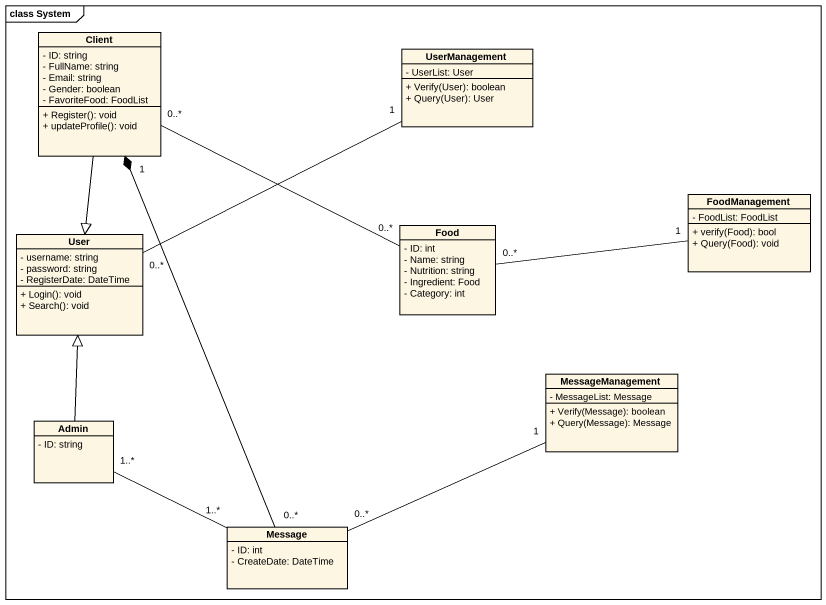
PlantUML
@startuml
mainframe class System
hide circle
hide empty members
skinparam classAttributeIconSize 0
class Client {
  - ID: string
  - FullName: string
  - Email: string
  - Gender: boolean
  - FavoriteFood: FoodList
  + Register(): void
  + updateProfile(): void
}
class UserManagement {
  - UserList: User
  + Verify(User): boolean
  + Query(User): User
}
class FoodManagement {
  - FoodList: FoodList
  + verify(Food): bool
  + Query(Food): void
}
class User {
  - username: string
  - password: string
  - RegisterDate: DateTime
  + Login(): void
  + Search(): void
}
class Food {
  - ID: int
  - Name: string
  - Nutrition: string
  - Ingredient: Food
  - Category: int
}
class MessageManagement {
  - MessageList: Message
  + Verify(Message): boolean
  + Query(Message): Message
}
class Admin {
  - ID: string
}
class Message {
  - ID: int
  - CreateDate: DateTime
}
Client --|> User
Client "0..*" -right- "0..*" Food
User "0..*" -right- "1" UserManagement
Food "0..*" -right- "1" FoodManagement
Admin -up-|> User
Admin "1..*" -right- "1..*" Message
Message "0..*" -up-* "1" Client
Message "0..*" -right- "1" MessageManagement
@enduml
